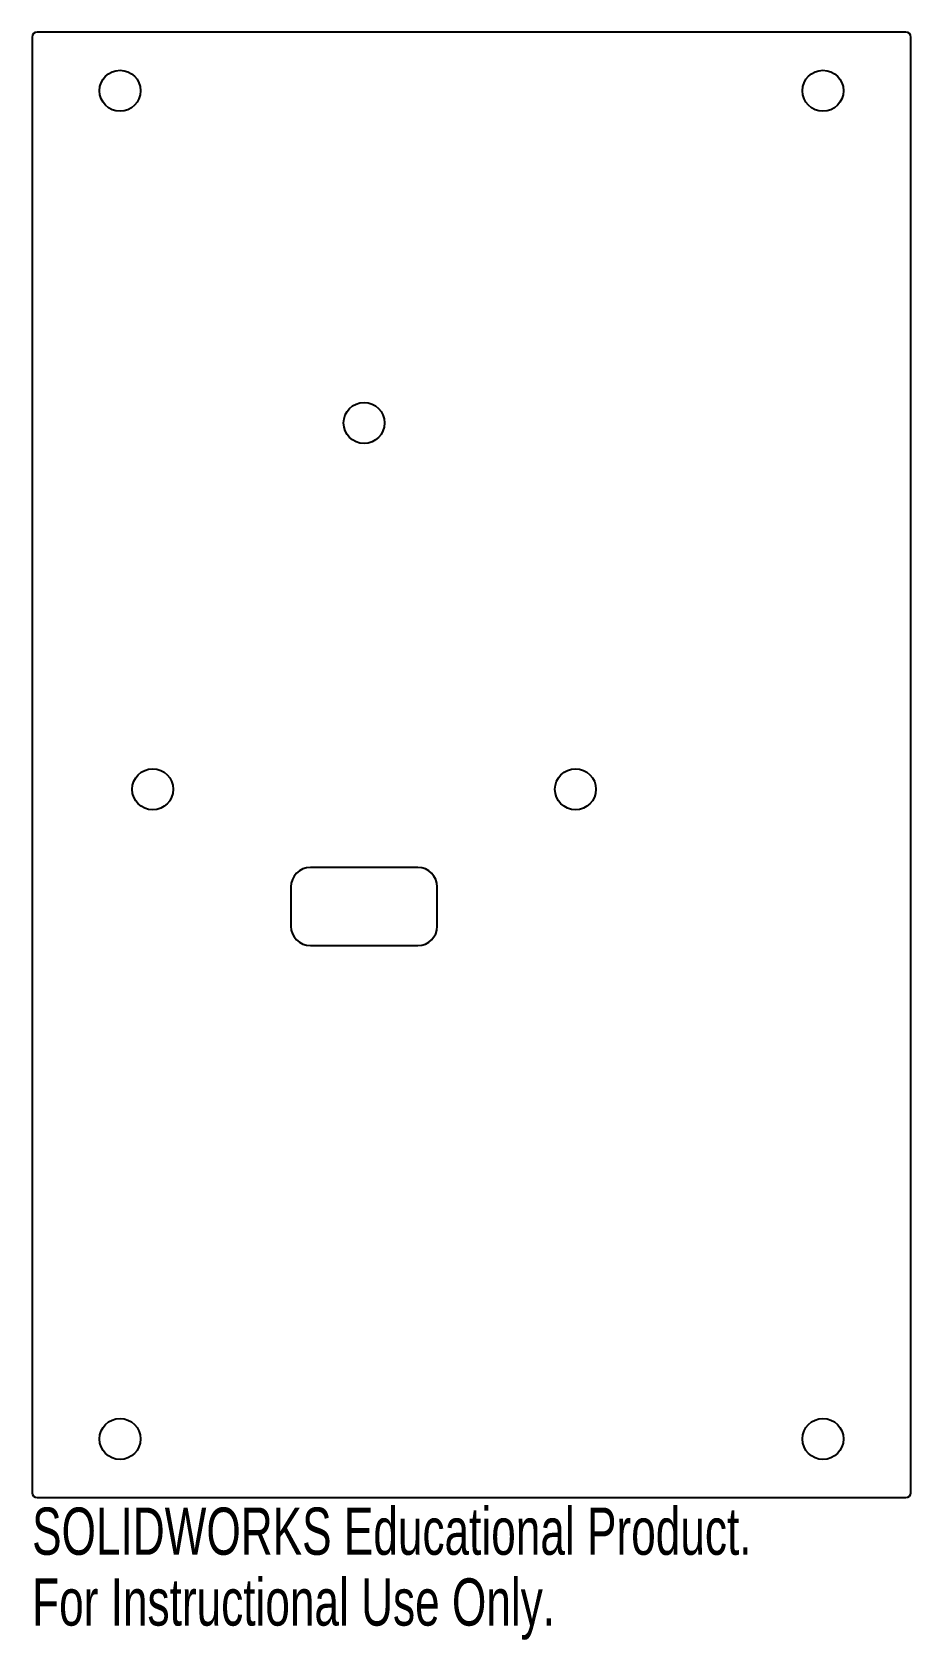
# Model space of a CAD drawing. Header units: millimetres. Extents: x 0 to 90, y -165 to 0.
import ezdxf

# ---------------------------------------------------------------- set-up
doc = ezdxf.new("R2010")
doc.units = ezdxf.units.MM
doc.styles.add('SLDTEXTSTYLE0', font='TXT', dxfattribs={"width": 0.7})

msp = doc.modelspace()

# ---------------------------------------------------------------- linework, layer by layer
at = {"color": 7, "linetype": 'Continuous', "lineweight": 25}
for p, q in [((89.5, 0), (0.5, 0)), ((0, -0.5), (0, -149.5)), ((90, -149.5), (90, -0.5)), ((39.5, -85.5), (28.5, -85.5)), ((26.5, -87.5), (26.5, -91.5)), ((41.5, -91.5), (41.5, -87.5)), ((28.5, -93.5), (39.5, -93.5)), ((0.5, -150), (89.5, -150))]:
    msp.add_line(p, q, dxfattribs=at)
for centre in [(9, -6), (81, -6), (34, -40), (12.35, -77.5), (55.65, -77.5), (9, -144), (81, -144)]:
    msp.add_circle(centre, 2.1, dxfattribs=at)
for centre, radius, start, end in [((0.5, -0.5), 0.5, 90, 180), ((89.5, -0.5), 0.5, 0, 90), ((28.5, -87.5), 2, 90, 180), ((39.5, -87.5), 2, 0, 90), ((28.5, -91.5), 2, 180, 270), ((39.5, -91.5), 2, 270, 0), ((0.5, -149.5), 0.5, 180, 270), ((89.5, -149.5), 0.5, 270, 360)]:
    msp.add_arc(centre, radius, start, end, dxfattribs=at)

# ---------------------------------------------------------------- texts
at = {"color": 7, "linetype": 'Continuous', "char_height": 4.8336, "attachment_point": 1, "style": 'SLDTEXTSTYLE0'}
for s, insert in [('SOLIDWORKS Educational Product.', (0, -151.02)), ('For Instructional Use Only.', (0, -158.27))]:
    msp.add_mtext(s, dxfattribs=dict(at, insert=insert))

doc.saveas('drawing.dxf')
